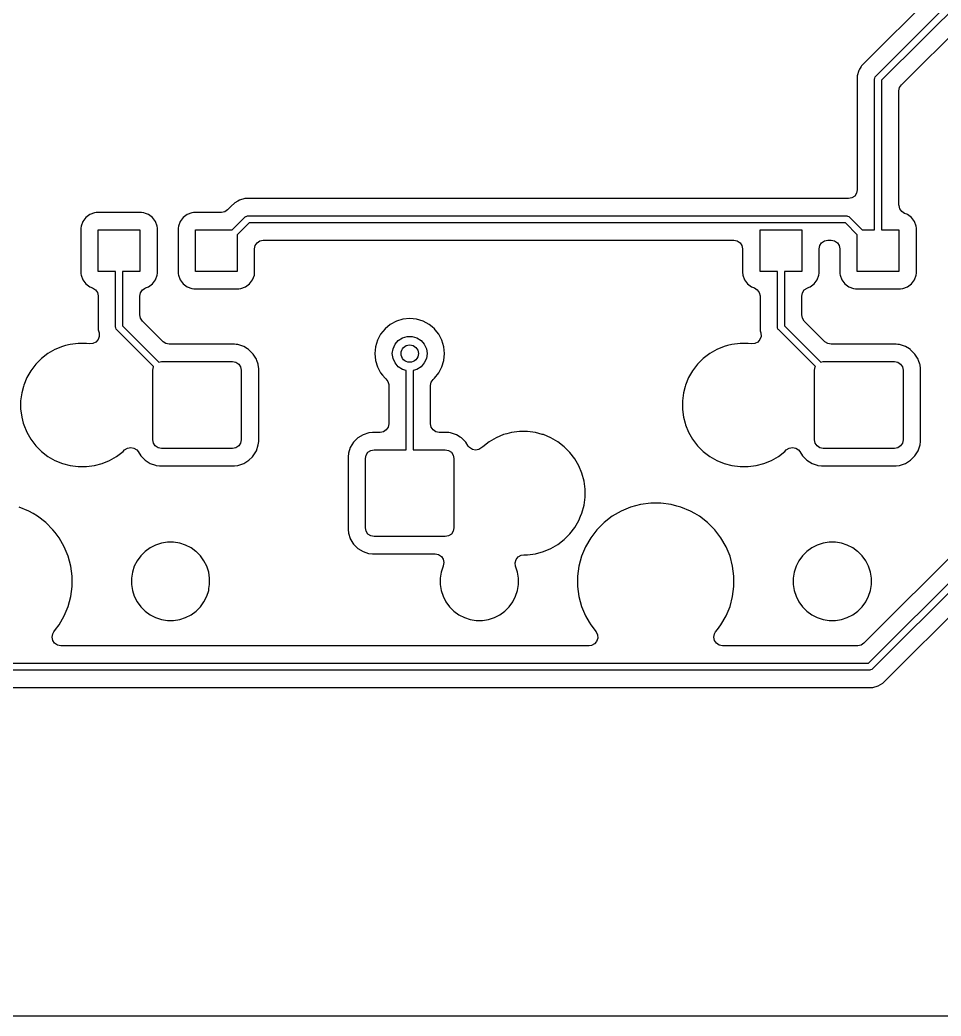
# Model space of a CAD drawing. Extents: x 17 to 170, y -181 to -32.
# Drawn here: x 30.97 to 57.49, y -134.43 to -105.73 of the extents above; entities that cross this region are included whole.
import ezdxf

# ---------------------------------------------------------------- set-up
doc = ezdxf.new("R2010")
doc.units = 0
doc.layers.add('BLACK', color=7, linetype='CONTINUOUS')

msp = doc.modelspace()

# ---------------------------------------------------------------- linework, layer by layer
at = {"layer": 'BLACK', "linetype": 'CONTINUOUS'}
for p, q in [((65.109478, -97.141286), (55.306286, -106.944478)), ((55.604289, -107.354289), (65.519289, -97.43929)), ((65.631421, -97.61), (55.775, -107.466421)), ((56.348428, -107.600806), (59.039433, -104.9098)), ((55.306283, -106.944479), (55.194481, -107.056282)), ((55.306284, -106.94448), (55.306283, -106.944479)), ((55.306286, -106.944478), (55.306284, -106.94448)), ((55.115423, -107.193214), (55.074499, -107.345943)), ((55.14151, -107.148032), (55.115423, -107.193214)), ((55.157061, -107.121097), (55.14151, -107.148032)), ((55.1828, -107.076514), (55.157061, -107.121097)), ((55.19448, -107.056283), (55.1828, -107.076514)), ((55.194481, -107.056282), (55.19448, -107.056283)), ((55.074499, -107.345943), (55.074499, -107.524122)), ((55.074499, -107.524122), (55.0745, -107.524135)), ((55.0745, -107.524135), (55.0745, -110.630499)), ((55.575, -107.425), (55.576921, -107.405491)), ((55.575, -111.78), (55.575, -107.425)), ((55.576921, -107.405491), (55.591853, -107.369443)), ((55.591853, -107.369443), (55.604289, -107.354289)), ((55.775, -107.466421), (55.775, -111.78)), ((56.294454, -107.681586), (56.348428, -107.600806)), ((56.2755, -107.776874), (56.294454, -107.681586)), ((56.2755, -111.073122), (56.2755, -107.776874)), ((55.055546, -110.725787), (55.00157, -110.806569)), ((55.0745, -110.630499), (55.055546, -110.725787)), ((37.15628, -110.999483), (37.044479, -111.111283)), ((37.156283, -110.999481), (37.15628, -110.999483)), ((37.156284, -110.99948), (37.156283, -110.999481)), ((37.243095, -110.94936), (37.156284, -110.99948)), ((37.243096, -110.949358), (37.243095, -110.94936)), ((37.293213, -110.920423), (37.243096, -110.949358)), ((37.445942, -110.8795), (37.293213, -110.920423)), ((54.680666, -110.8795), (37.445942, -110.8795)), ((54.680682, -110.879499), (54.680666, -110.8795)), ((54.8255, -110.879499), (54.680682, -110.879499)), ((54.920788, -110.860545), (54.8255, -110.879499)), ((55.00157, -110.806569), (54.920788, -110.860545)), ((32.98267, -111.336203), (32.867455, -111.422453)), ((33.117515, -111.285909), (32.98267, -111.336203)), ((33.117519, -111.285908), (33.117515, -111.285909)), ((33.164314, -111.280878), (33.117519, -111.285908)), ((33.177128, -111.279501), (33.164314, -111.280878)), ((33.17713, -111.2795), (33.177128, -111.279501)), ((33.177134, -111.2795), (33.17713, -111.2795)), ((34.472873, -111.2795), (33.177134, -111.2795)), ((34.532481, -111.285908), (34.472873, -111.2795)), ((34.587117, -111.306286), (34.532481, -111.285908)), ((34.667331, -111.336204), (34.587117, -111.306286)), ((34.782546, -111.422454), (34.667331, -111.336204)), ((35.78267, -111.336203), (35.667455, -111.422453)), ((35.917515, -111.285909), (35.78267, -111.336203)), ((35.917519, -111.285908), (35.917515, -111.285909)), ((35.964314, -111.280878), (35.917519, -111.285908)), ((35.977128, -111.279501), (35.964314, -111.280878)), ((35.97713, -111.2795), (35.977128, -111.279501)), ((35.977134, -111.2795), (35.97713, -111.2795)), ((36.773123, -111.2795), (35.977134, -111.2795)), ((36.86841, -111.260547), (36.773123, -111.2795)), ((36.949192, -111.206571), (36.86841, -111.260547)), ((37.044477, -111.111287), (36.949192, -111.206571)), ((37.04448, -111.111284), (37.044477, -111.111287)), ((37.044479, -111.111283), (37.04448, -111.111284)), ((56.275659, -111.082009), (56.2755, -111.073122)), ((56.298002, -111.17656), (56.275659, -111.082009)), ((56.354827, -111.255364), (56.298002, -111.17656)), ((56.437483, -111.306422), (56.354827, -111.255364)), ((56.505017, -111.331611), (56.437483, -111.306422)), ((56.517331, -111.336204), (56.505017, -111.331611)), ((56.632546, -111.422454), (56.517331, -111.336204)), ((32.781204, -111.537669), (32.730908, -111.672518)), ((32.867453, -111.422455), (32.781204, -111.537669)), ((32.867455, -111.422453), (32.867453, -111.422455)), ((34.868796, -111.537669), (34.782546, -111.422454)), ((34.919091, -111.672517), (34.868796, -111.537669)), ((35.581204, -111.537669), (35.530908, -111.672518)), ((35.667453, -111.422455), (35.581204, -111.537669)), ((35.667455, -111.422453), (35.667453, -111.422455)), ((37.083578, -111.78), (37.454289, -111.409289)), ((37.566422, -111.58), (37.225, -111.921422)), ((37.454289, -111.409289), (37.469442, -111.396853)), ((37.469442, -111.396853), (37.48, -111.392479)), ((37.48, -111.392479), (37.505491, -111.381921)), ((37.505491, -111.381921), (37.525, -111.38)), ((37.525, -111.38), (54.775, -111.38)), ((54.733578, -111.58), (37.566422, -111.58)), ((55.075, -111.921422), (54.733578, -111.58)), ((54.775, -111.38), (54.794509, -111.381921)), ((54.794509, -111.381921), (54.830557, -111.396853)), ((54.830557, -111.396853), (54.845711, -111.409289)), ((54.845711, -111.409289), (55.216422, -111.78)), ((56.718796, -111.537669), (56.632546, -111.422454)), ((56.769091, -111.672517), (56.718796, -111.537669)), ((32.730908, -111.672518), (32.7245, -111.732123)), ((32.7245, -111.732123), (32.7245, -113.027865)), ((33.225, -112.98), (33.225, -111.78)), ((33.225, -111.78), (34.425, -111.78)), ((34.425, -111.78), (34.425, -112.98)), ((34.925499, -111.732128), (34.919091, -111.672517)), ((34.9255, -113.027873), (34.925499, -111.732128)), ((35.530908, -111.672518), (35.5245, -111.732123)), ((35.5245, -111.732123), (35.5245, -113.027865)), ((36.025, -112.98), (36.025, -111.78)), ((36.025, -111.78), (37.083578, -111.78)), ((52.275, -112.98), (52.275, -111.78)), ((52.275, -111.78), (53.475, -111.78)), ((53.475, -111.78), (53.475, -112.98)), ((55.216422, -111.78), (55.575, -111.78)), ((55.775, -111.78), (56.275, -111.78)), ((56.275, -111.78), (56.275, -112.98)), ((56.775499, -111.732128), (56.769091, -111.672517)), ((56.7755, -113.027873), (56.775499, -111.732128)), ((37.225, -111.921422), (37.225, -112.98)), ((37.744453, -112.234212), (37.798429, -112.153431)), ((37.798429, -112.153431), (37.87921, -112.099454)), ((37.87921, -112.099454), (37.974499, -112.0805)), ((37.974499, -112.0805), (51.5255, -112.0805)), ((51.5255, -112.0805), (51.620788, -112.099454)), ((51.620788, -112.099454), (51.70157, -112.15343)), ((51.70157, -112.15343), (51.755546, -112.234212)), ((53.994453, -112.234212), (54.048429, -112.153431)), ((54.048429, -112.153431), (54.12921, -112.099454)), ((54.12921, -112.099454), (54.224499, -112.0805)), ((54.224499, -112.0805), (54.3255, -112.0805)), ((54.3255, -112.0805), (54.420788, -112.099454)), ((54.420788, -112.099454), (54.50157, -112.15343)), ((54.50157, -112.15343), (54.555546, -112.234212)), ((55.075, -112.98), (55.075, -111.921422)), ((37.725499, -112.329498), (37.744453, -112.234212)), ((37.7255, -113.027873), (37.725499, -112.329498)), ((51.755546, -112.234212), (51.7745, -112.3295)), ((51.7745, -112.3295), (51.7745, -113.027865)), ((53.975499, -112.329498), (53.994453, -112.234212)), ((53.9755, -113.027873), (53.975499, -112.329498)), ((54.555546, -112.234212), (54.5745, -112.3295)), ((54.5745, -112.3295), (54.5745, -113.027865)), ((32.7245, -113.027865), (32.7245, -113.027868)), ((32.7245, -113.027868), (32.724501, -113.027872)), ((32.724501, -113.027872), (32.726567, -113.047093)), ((32.726567, -113.047093), (32.730908, -113.08748)), ((33.725, -112.98), (33.225, -112.98)), ((33.725, -114.583), (33.725, -112.98)), ((34.425, -112.98), (33.925, -112.98)), ((33.925, -112.98), (33.925, -114.541578)), ((34.919091, -113.087483), (34.9255, -113.027873)), ((35.5245, -113.027865), (35.5245, -113.027868)), ((35.5245, -113.027868), (35.524501, -113.027872)), ((35.524501, -113.027872), (35.526567, -113.047093)), ((35.526567, -113.047093), (35.530908, -113.08748)), ((37.225, -112.98), (36.025, -112.98)), ((37.719091, -113.087483), (37.7255, -113.027873)), ((51.7745, -113.027865), (51.7745, -113.027868)), ((51.7745, -113.027868), (51.774501, -113.027872)), ((51.774501, -113.027872), (51.776567, -113.047093)), ((51.776567, -113.047093), (51.780908, -113.08748)), ((52.775, -112.98), (52.275, -112.98)), ((52.775, -114.583), (52.775, -112.98)), ((53.475, -112.98), (52.975, -112.98)), ((52.975, -112.98), (52.975, -114.541578)), ((53.969091, -113.087483), (53.9755, -113.027873)), ((54.5745, -113.027865), (54.5745, -113.027868)), ((54.5745, -113.027868), (54.574501, -113.027872)), ((54.574501, -113.027872), (54.576567, -113.047093)), ((54.576567, -113.047093), (54.580908, -113.08748)), ((56.275, -112.98), (55.075, -112.98)), ((56.769091, -113.087483), (56.7755, -113.027873)), ((32.730908, -113.08748), (32.730909, -113.087483)), ((32.730909, -113.087483), (32.781204, -113.222331)), ((32.781204, -113.222331), (32.867454, -113.337546)), ((32.867454, -113.337546), (32.982669, -113.423796)), ((34.667331, -113.423796), (34.782546, -113.337546)), ((34.782546, -113.337546), (34.868796, -113.222331)), ((34.868796, -113.222331), (34.919091, -113.087483)), ((35.530908, -113.08748), (35.530909, -113.087483)), ((35.530909, -113.087483), (35.581204, -113.222331)), ((35.581204, -113.222331), (35.667454, -113.337546)), ((35.667454, -113.337546), (35.782669, -113.423796)), ((37.467331, -113.423796), (37.582546, -113.337546)), ((37.582546, -113.337546), (37.668796, -113.222331)), ((37.668796, -113.222331), (37.719091, -113.087483)), ((51.780908, -113.08748), (51.780909, -113.087483)), ((51.780909, -113.087483), (51.831204, -113.222331)), ((51.831204, -113.222331), (51.917454, -113.337546)), ((51.917454, -113.337546), (52.032669, -113.423796)), ((53.717331, -113.423796), (53.832546, -113.337546)), ((53.832546, -113.337546), (53.918796, -113.222331)), ((53.918796, -113.222331), (53.969091, -113.087483)), ((54.580908, -113.08748), (54.580909, -113.087483)), ((54.580909, -113.087483), (54.631204, -113.222331)), ((54.631204, -113.222331), (54.717454, -113.337546)), ((54.717454, -113.337546), (54.832669, -113.423796)), ((56.517331, -113.423796), (56.632546, -113.337546)), ((56.632546, -113.337546), (56.718796, -113.222331)), ((56.718796, -113.222331), (56.769091, -113.087483)), ((32.982669, -113.423796), (33.062517, -113.453577)), ((33.062517, -113.453577), (33.145171, -113.504634)), ((33.145171, -113.504634), (33.201997, -113.583437)), ((33.201997, -113.583437), (33.224341, -113.677987)), ((34.4255, -113.686877), (34.444454, -113.591589)), ((34.444454, -113.591589), (34.49843, -113.510807)), ((34.49843, -113.510807), (34.579212, -113.456831)), ((34.579212, -113.456831), (34.587455, -113.453587)), ((34.587455, -113.453587), (34.667331, -113.423796)), ((35.782669, -113.423796), (35.917517, -113.474091)), ((35.917517, -113.474091), (35.977127, -113.4805)), ((35.977127, -113.4805), (37.272872, -113.480499)), ((37.272872, -113.480499), (37.332483, -113.474091)), ((37.332483, -113.474091), (37.467331, -113.423796)), ((52.032669, -113.423796), (52.112517, -113.453577)), ((52.112517, -113.453577), (52.195171, -113.504634)), ((52.195171, -113.504634), (52.251997, -113.583437)), ((52.251997, -113.583437), (52.274341, -113.677987)), ((53.4755, -113.686877), (53.494454, -113.591589)), ((53.494454, -113.591589), (53.54843, -113.510807)), ((53.54843, -113.510807), (53.629212, -113.456831)), ((53.629212, -113.456831), (53.637455, -113.453587)), ((53.637455, -113.453587), (53.717331, -113.423796)), ((54.832669, -113.423796), (54.967517, -113.474091)), ((54.967517, -113.474091), (55.027127, -113.4805)), ((55.027127, -113.4805), (56.322872, -113.480499)), ((56.322872, -113.480499), (56.382483, -113.474091)), ((56.382483, -113.474091), (56.517331, -113.423796)), ((33.224341, -113.677987), (33.2245, -113.686877)), ((33.2245, -113.686877), (33.2245, -114.488665)), ((34.4255, -114.231125), (34.4255, -113.686877)), ((52.274341, -113.677987), (52.2745, -113.686877)), ((52.2745, -113.686877), (52.2745, -114.488665)), ((53.4755, -114.231125), (53.4755, -113.686877)), ((33.2245, -114.488665), (33.224499, -114.488683)), ((33.224499, -114.488683), (33.224499, -114.503943)), ((34.444454, -114.326413), (34.4255, -114.231125)), ((34.49843, -114.407195), (34.444454, -114.326413)), ((35.092805, -115.00157), (34.49843, -114.407195)), ((41.805266, -114.414829), (41.631463, -114.507729)), ((41.805274, -114.414826), (41.805266, -114.414829)), ((41.993868, -114.357616), (41.805274, -114.414826)), ((42.19, -114.3383), (41.993868, -114.357616)), ((42.386131, -114.357616), (42.19, -114.3383)), ((42.574725, -114.414826), (42.386131, -114.357616)), ((42.574733, -114.414829), (42.574725, -114.414826)), ((42.748536, -114.507729), (42.574733, -114.414829)), ((52.2745, -114.488665), (52.274499, -114.488683)), ((52.274499, -114.488683), (52.274499, -114.503943)), ((53.494454, -114.326413), (53.4755, -114.231125)), ((53.54843, -114.407195), (53.494454, -114.326413)), ((54.142805, -115.00157), (53.54843, -114.407195)), ((33.224499, -114.503943), (33.224499, -114.662057)), ((33.224499, -114.662057), (33.230672, -114.685094)), ((33.230672, -114.685094), (33.248207, -114.750536)), ((33.248207, -114.750536), (33.254561, -114.847483)), ((33.726921, -114.602509), (33.725, -114.583)), ((33.741853, -114.638557), (33.726921, -114.602509)), ((33.754289, -114.653711), (33.741853, -114.638557)), ((34.818591, -115.718013), (33.754289, -114.653711)), ((33.925, -114.541578), (34.972288, -115.588866)), ((41.354088, -114.785104), (41.261188, -114.958907)), ((41.479114, -114.632761), (41.354088, -114.785104)), ((41.47912, -114.632755), (41.479114, -114.632761)), ((41.631463, -114.507729), (41.47912, -114.632755)), ((42.833721, -114.577639), (42.748536, -114.507729)), ((42.900883, -114.632758), (42.833721, -114.577639)), ((42.924928, -114.662057), (42.900883, -114.632758)), ((43.025911, -114.785104), (42.924928, -114.662057)), ((43.118811, -114.958907), (43.025911, -114.785104)), ((52.274499, -114.503943), (52.274499, -114.662057)), ((52.274499, -114.662057), (52.280672, -114.685094)), ((52.280672, -114.685094), (52.298207, -114.750536)), ((52.298207, -114.750536), (52.304561, -114.847483)), ((52.776921, -114.602509), (52.775, -114.583)), ((52.791853, -114.638557), (52.776921, -114.602509)), ((52.804289, -114.653711), (52.791853, -114.638557)), ((53.868591, -115.718013), (52.804289, -114.653711)), ((52.975, -114.541578), (54.022288, -115.588866)), ((32.648628, -115.0495), (32.41788, -115.079878)), ((32.881372, -115.0495), (32.648628, -115.0495)), ((32.881373, -115.0495), (32.881372, -115.0495)), ((32.975191, -115.061851), (32.881373, -115.0495)), ((33.072136, -115.055497), (32.975191, -115.061851)), ((33.159272, -115.012527), (33.072136, -115.055497)), ((33.223331, -114.939482), (33.159272, -115.012527)), ((33.254561, -114.847483), (33.223331, -114.939482)), ((35.173587, -115.055546), (35.092805, -115.00157)), ((35.268875, -115.0745), (35.173587, -115.055546)), ((37.142009, -115.0745), (35.268875, -115.0745)), ((37.142011, -115.0745), (37.142009, -115.0745)), ((37.193403, -115.07975), (37.142011, -115.0745)), ((41.261185, -114.958915), (41.203975, -115.147509)), ((41.261188, -114.958907), (41.261185, -114.958915)), ((41.710254, -115.202775), (41.769373, -115.073321)), ((41.769373, -115.073321), (41.86257, -114.965766)), ((41.86257, -114.965766), (41.982292, -114.888825)), ((41.982292, -114.888825), (42.118843, -114.84873)), ((42.118843, -114.84873), (42.261157, -114.84873)), ((42.261157, -114.84873), (42.397708, -114.888825)), ((42.397708, -114.888825), (42.51743, -114.965766)), ((42.51743, -114.965766), (42.610627, -115.073321)), ((42.610627, -115.073321), (42.669746, -115.202775)), ((43.118812, -114.958911), (43.118811, -114.958907)), ((43.118814, -114.958914), (43.118812, -114.958911)), ((43.176024, -115.147509), (43.118814, -114.958914)), ((51.698628, -115.0495), (51.46788, -115.079878)), ((51.931372, -115.0495), (51.698628, -115.0495)), ((51.931373, -115.0495), (51.931372, -115.0495)), ((52.025191, -115.061851), (51.931373, -115.0495)), ((52.122136, -115.055497), (52.025191, -115.061851)), ((52.209272, -115.012527), (52.122136, -115.055497)), ((52.273331, -114.939482), (52.209272, -115.012527)), ((52.304561, -114.847483), (52.273331, -114.939482)), ((54.223587, -115.055546), (54.142805, -115.00157)), ((54.318875, -115.0745), (54.223587, -115.055546)), ((56.192009, -115.0745), (54.318875, -115.0745)), ((55.398863, -124.259715), (64.776162, -114.882417)), ((64.888294, -115.053127), (55.510996, -124.430426)), ((56.192011, -115.0745), (56.192009, -115.0745)), ((56.243403, -115.07975), (56.192011, -115.0745)), ((31.776467, -115.345558), (31.591819, -115.487244)), ((31.978032, -115.229184), (31.776467, -115.345558)), ((31.978041, -115.229179), (31.978032, -115.229184)), ((32.193051, -115.14012), (31.978041, -115.229179)), ((32.284073, -115.115731), (32.193051, -115.14012)), ((32.417874, -115.079879), (32.284073, -115.115731)), ((32.417878, -115.079878), (32.417874, -115.079879)), ((32.41788, -115.079878), (32.417878, -115.079878)), ((37.244797, -115.085001), (37.193403, -115.07975)), ((37.244798, -115.085001), (37.244797, -115.085001)), ((37.244802, -115.085002), (37.244798, -115.085001)), ((37.411332, -115.140184), (37.244802, -115.085002)), ((37.411332, -115.140185), (37.41133, -115.140184)), ((37.41133, -115.140184), (37.411332, -115.140184)), ((37.411334, -115.140186), (37.411332, -115.140185)), ((37.524436, -115.209948), (37.411334, -115.140186)), ((37.555615, -115.229179), (37.524436, -115.209948)), ((37.560656, -115.232288), (37.555615, -115.229179)), ((37.684712, -115.356344), (37.560656, -115.232288)), ((37.776814, -115.505666), (37.684712, -115.356344)), ((41.203975, -115.147509), (41.184659, -115.343641)), ((41.184659, -115.343641), (41.203975, -115.539772)), ((41.69, -115.343641), (41.710254, -115.202775)), ((41.710254, -115.484507), (41.69, -115.343641)), ((42.669746, -115.202775), (42.69, -115.343641)), ((42.69, -115.343641), (42.669746, -115.484507)), ((43.195341, -115.343641), (43.176024, -115.147509)), ((43.176024, -115.539773), (43.195341, -115.343641)), ((50.826467, -115.345558), (50.641819, -115.487244)), ((51.028032, -115.229184), (50.826467, -115.345558)), ((51.028041, -115.229179), (51.028032, -115.229184)), ((51.243051, -115.14012), (51.028041, -115.229179)), ((51.334073, -115.115731), (51.243051, -115.14012)), ((51.467874, -115.079879), (51.334073, -115.115731)), ((51.467878, -115.079878), (51.467874, -115.079879)), ((51.46788, -115.079878), (51.467878, -115.079878)), ((56.294797, -115.085001), (56.243403, -115.07975)), ((56.294798, -115.085001), (56.294797, -115.085001)), ((56.294802, -115.085002), (56.294798, -115.085001)), ((56.461332, -115.140184), (56.294802, -115.085002)), ((56.461332, -115.140185), (56.46133, -115.140184)), ((56.46133, -115.140184), (56.461332, -115.140184)), ((56.461334, -115.140186), (56.461332, -115.140185)), ((56.574436, -115.209948), (56.461334, -115.140186)), ((56.605615, -115.229179), (56.574436, -115.209948)), ((56.610656, -115.232288), (56.605615, -115.229179)), ((56.734712, -115.356344), (56.610656, -115.232288)), ((56.826814, -115.505666), (56.734712, -115.356344)), ((31.591815, -115.487247), (31.427247, -115.651815)), ((31.591819, -115.487244), (31.591815, -115.487247)), ((34.972288, -115.588866), (35.042, -115.575)), ((35.042, -115.575), (37.092, -115.575)), ((37.092, -115.575), (37.187671, -115.59403)), ((37.187671, -115.59403), (37.268777, -115.648223)), ((37.268777, -115.648223), (37.32297, -115.729329)), ((37.788116, -115.539773), (37.776814, -115.505666)), ((37.825244, -115.651819), (37.788116, -115.539773)), ((41.203975, -115.539772), (41.261185, -115.728366)), ((41.769373, -115.613961), (41.710254, -115.484507)), ((41.86257, -115.721516), (41.769373, -115.613961)), ((42.610627, -115.613961), (42.51743, -115.721516)), ((42.669746, -115.484507), (42.610627, -115.613961)), ((43.118814, -115.728368), (43.176024, -115.539773)), ((50.641815, -115.487247), (50.477247, -115.651815)), ((50.641819, -115.487244), (50.641815, -115.487247)), ((54.022288, -115.588866), (54.092, -115.575)), ((54.092, -115.575), (56.142, -115.575)), ((55.920806, -124.728428), (65.022678, -115.626557)), ((56.142, -115.575), (56.237671, -115.59403)), ((56.237671, -115.59403), (56.318777, -115.648223)), ((56.318777, -115.648223), (56.37297, -115.729329)), ((56.838116, -115.539773), (56.826814, -115.505666)), ((56.875244, -115.651819), (56.838116, -115.539773)), ((31.285558, -115.836467), (31.169184, -116.038032)), ((31.427244, -115.651819), (31.285558, -115.836467)), ((31.427247, -115.651815), (31.427244, -115.651819)), ((34.792, -115.825), (34.81103, -115.729329)), ((34.792, -117.825), (34.792, -115.825)), ((34.81103, -115.729329), (34.818591, -115.718013)), ((37.32297, -115.729329), (37.342, -115.825)), ((37.342, -115.825), (37.342, -117.825)), ((37.831999, -115.672203), (37.825244, -115.651819)), ((37.842499, -115.774992), (37.831999, -115.672203)), ((37.8425, -117.875009), (37.842499, -115.774992)), ((41.261185, -115.728366), (41.261188, -115.728374)), ((41.261188, -115.728374), (41.354088, -115.902177)), ((41.354088, -115.902177), (41.407899, -115.967745)), ((41.982292, -115.798457), (41.86257, -115.721516)), ((42.09, -115.830082), (41.982292, -115.798457)), ((42.09, -118.115), (42.09, -115.830082)), ((42.397708, -115.798457), (42.29, -115.830082)), ((42.29, -115.830082), (42.29, -118.115)), ((42.51743, -115.721516), (42.397708, -115.798457)), ((42.900883, -116.054524), (43.02591, -115.902179)), ((43.02591, -115.902179), (43.087158, -115.787593)), ((43.087158, -115.787593), (43.118811, -115.728374)), ((43.118811, -115.728372), (43.118814, -115.728368)), ((43.118811, -115.728374), (43.118811, -115.728372)), ((50.335558, -115.836467), (50.219184, -116.038032)), ((50.477244, -115.651819), (50.335558, -115.836467)), ((50.477247, -115.651815), (50.477244, -115.651819)), ((53.842, -115.825), (53.86103, -115.729329)), ((53.842, -117.825), (53.842, -115.825)), ((53.86103, -115.729329), (53.868591, -115.718013)), ((56.37297, -115.729329), (56.392, -115.825)), ((56.392, -115.825), (56.392, -117.825)), ((56.881999, -115.672203), (56.875244, -115.651819)), ((56.892499, -115.774992), (56.881999, -115.672203)), ((56.8925, -117.875009), (56.892499, -115.774992)), ((31.169179, -116.038041), (31.08012, -116.253051)), ((31.169184, -116.038032), (31.169179, -116.038041)), ((41.407899, -115.967745), (41.479117, -116.054524)), ((41.479117, -116.054524), (41.498465, -116.070403)), ((41.498465, -116.070403), (41.560098, -116.145503)), ((41.560098, -116.145503), (41.588301, -116.238475)), ((42.7905, -116.262881), (42.809454, -116.167593)), ((42.809454, -116.167593), (42.86343, -116.086811)), ((42.86343, -116.086811), (42.881528, -116.070408)), ((42.881528, -116.070408), (42.900883, -116.054524)), ((50.219179, -116.038041), (50.13012, -116.253051)), ((50.219184, -116.038032), (50.219179, -116.038041)), ((31.019878, -116.47788), (30.9895, -116.708628)), ((31.019879, -116.477874), (31.019878, -116.477878)), ((31.019878, -116.477878), (31.019878, -116.47788)), ((31.069421, -116.29298), (31.019879, -116.477874)), ((31.08012, -116.253051), (31.069421, -116.29298)), ((41.588301, -116.238475), (41.5895, -116.262881)), ((41.5895, -116.262881), (41.5895, -117.3655)), ((42.7905, -117.3655), (42.7905, -116.262881)), ((50.069878, -116.47788), (50.0395, -116.708628)), ((50.069879, -116.477874), (50.069878, -116.477878)), ((50.069878, -116.477878), (50.069878, -116.47788)), ((50.119421, -116.29298), (50.069879, -116.477874)), ((50.13012, -116.253051), (50.119421, -116.29298)), ((30.9895, -116.708628), (30.9895, -116.941371)), ((50.0395, -116.708628), (50.0395, -116.941371)), ((30.9895, -116.941371), (31.011825, -117.110953)), ((50.0395, -116.941371), (50.061825, -117.110953)), ((31.011825, -117.110953), (31.019879, -117.172126)), ((31.019879, -117.172126), (31.067299, -117.349099)), ((31.067299, -117.349099), (31.08012, -117.396948)), ((41.5895, -117.3655), (41.570546, -117.460788)), ((42.809454, -117.460788), (42.7905, -117.3655)), ((50.061825, -117.110953), (50.069879, -117.172126)), ((50.069879, -117.172126), (50.117299, -117.349099)), ((50.117299, -117.349099), (50.13012, -117.396948)), ((31.08012, -117.396948), (31.169179, -117.611958)), ((31.169179, -117.611958), (31.169184, -117.611967)), ((31.169184, -117.611967), (31.169185, -117.611969)), ((31.169185, -117.611969), (31.285558, -117.813532)), ((41.012199, -117.625001), (40.845667, -117.680185)), ((41.114994, -117.6145), (41.012199, -117.625001)), ((41.340501, -117.6145), (41.114994, -117.6145)), ((41.435788, -117.595546), (41.340501, -117.6145)), ((41.51657, -117.54157), (41.435788, -117.595546)), ((41.570546, -117.460788), (41.51657, -117.54157)), ((42.86343, -117.54157), (42.809454, -117.460788)), ((42.944212, -117.595546), (42.86343, -117.54157)), ((43.0395, -117.6145), (42.944212, -117.595546)), ((43.265009, -117.6145), (43.0395, -117.6145)), ((43.265011, -117.6145), (43.265009, -117.6145)), ((43.316403, -117.61975), (43.265011, -117.6145)), ((43.367797, -117.625001), (43.316403, -117.61975)), ((43.367798, -117.625001), (43.367797, -117.625001)), ((43.367802, -117.625002), (43.367798, -117.625001)), ((43.534332, -117.680184), (43.367802, -117.625002)), ((44.983832, -117.655795), (44.893051, -117.68012)), ((45.117874, -117.619879), (44.983832, -117.655795)), ((45.117878, -117.619878), (45.117874, -117.619879)), ((45.11788, -117.619878), (45.117878, -117.619878)), ((45.348628, -117.5895), (45.11788, -117.619878)), ((45.581372, -117.5895), (45.348628, -117.5895)), ((45.812119, -117.619878), (45.581372, -117.5895)), ((45.812126, -117.619879), (45.812119, -117.619878)), ((46.005271, -117.671632), (45.812126, -117.619879)), ((50.13012, -117.396948), (50.219179, -117.611958)), ((50.219179, -117.611958), (50.219184, -117.611967)), ((50.219184, -117.611967), (50.219185, -117.611969)), ((50.219185, -117.611969), (50.335558, -117.813532)), ((31.285558, -117.813532), (31.427244, -117.998181)), ((34.81103, -117.920671), (34.792, -117.825)), ((34.865223, -118.001777), (34.81103, -117.920671)), ((37.32297, -117.920671), (37.268777, -118.001777)), ((37.342, -117.825), (37.32297, -117.920671)), ((37.831999, -117.977797), (37.8425, -117.875009)), ((40.572286, -117.896346), (40.480184, -118.045668)), ((40.696346, -117.772286), (40.572286, -117.896346)), ((40.845667, -117.680185), (40.696346, -117.772286)), ((43.534332, -117.680185), (43.53433, -117.680184)), ((43.53433, -117.680184), (43.534332, -117.680184)), ((43.534334, -117.680186), (43.534332, -117.680185)), ((43.647436, -117.749948), (43.534334, -117.680186)), ((43.678615, -117.769179), (43.647436, -117.749948)), ((43.683656, -117.772288), (43.678615, -117.769179)), ((43.807712, -117.896344), (43.683656, -117.772288)), ((43.807713, -117.896346), (43.807712, -117.896344)), ((43.807714, -117.896347), (43.807713, -117.896346)), ((43.877012, -118.008698), (43.807714, -117.896347)), ((44.476467, -117.885558), (44.291819, -118.027244)), ((44.678032, -117.769184), (44.476467, -117.885558)), ((44.678041, -117.769179), (44.678032, -117.769184)), ((44.893051, -117.68012), (44.678041, -117.769179)), ((46.036948, -117.68012), (46.005271, -117.671632)), ((46.251958, -117.769179), (46.036948, -117.68012)), ((46.251967, -117.769184), (46.251958, -117.769179)), ((46.251969, -117.769185), (46.251967, -117.769184)), ((46.453532, -117.885558), (46.251969, -117.769185)), ((46.638181, -118.027244), (46.453532, -117.885558)), ((50.335558, -117.813532), (50.477244, -117.998181)), ((53.86103, -117.920671), (53.842, -117.825)), ((53.915223, -118.001777), (53.86103, -117.920671)), ((56.37297, -117.920671), (56.318777, -118.001777)), ((56.392, -117.825), (56.37297, -117.920671)), ((56.881999, -117.977797), (56.8925, -117.875009)), ((31.427244, -117.998181), (31.591819, -118.162756)), ((31.591819, -118.162756), (31.776468, -118.304442)), ((33.753532, -118.304442), (33.938181, -118.162756)), ((33.938181, -118.162756), (33.981686, -118.119251)), ((33.981686, -118.119251), (34.062466, -118.065274)), ((34.062466, -118.065274), (34.157754, -118.046319)), ((34.157754, -118.046319), (34.253043, -118.065272)), ((34.253043, -118.065272), (34.333825, -118.119248)), ((34.333825, -118.119248), (34.369685, -118.1646)), ((34.369685, -118.1646), (34.449285, -118.293652)), ((34.946329, -118.05597), (34.865223, -118.001777)), ((35.042, -118.075), (34.946329, -118.05597)), ((37.092, -118.075), (35.042, -118.075)), ((37.187671, -118.05597), (37.092, -118.075)), ((37.268777, -118.001777), (37.187671, -118.05597)), ((37.684712, -118.293656), (37.776814, -118.144334)), ((37.776814, -118.144334), (37.831999, -117.977797)), ((40.425001, -118.212204), (40.4145, -118.314988)), ((40.425002, -118.212197), (40.425001, -118.212204)), ((40.480184, -118.045668), (40.425002, -118.212197)), ((40.93403, -118.269329), (40.988223, -118.188223)), ((40.988223, -118.188223), (41.069329, -118.13403)), ((41.069329, -118.13403), (41.165, -118.115)), ((41.165, -118.115), (42.09, -118.115)), ((42.29, -118.115), (43.215, -118.115)), ((43.215, -118.115), (43.310671, -118.13403)), ((43.310671, -118.13403), (43.391777, -118.188223)), ((43.391777, -118.188223), (43.44597, -118.269329)), ((43.912869, -118.054048), (43.877012, -118.008698)), ((43.993649, -118.108026), (43.912869, -118.054048)), ((44.088937, -118.126981), (43.993649, -118.108026)), ((44.184226, -118.108028), (44.088937, -118.126981)), ((44.265008, -118.054053), (44.184226, -118.108028)), ((44.291805, -118.027256), (44.265008, -118.054053)), ((44.291819, -118.027244), (44.291805, -118.027256)), ((46.802756, -118.191819), (46.638181, -118.027244)), ((46.944442, -118.376468), (46.802756, -118.191819)), ((50.477244, -117.998181), (50.641819, -118.162756)), ((50.641819, -118.162756), (50.826468, -118.304442)), ((52.803532, -118.304442), (52.988181, -118.162756)), ((52.988181, -118.162756), (53.031686, -118.119251)), ((53.031686, -118.119251), (53.112466, -118.065274)), ((53.112466, -118.065274), (53.207754, -118.046319)), ((53.207754, -118.046319), (53.303043, -118.065272)), ((53.303043, -118.065272), (53.383825, -118.119248)), ((53.383825, -118.119248), (53.419685, -118.1646)), ((53.419685, -118.1646), (53.499285, -118.293652)), ((53.996329, -118.05597), (53.915223, -118.001777)), ((54.092, -118.075), (53.996329, -118.05597)), ((56.142, -118.075), (54.092, -118.075)), ((56.237671, -118.05597), (56.142, -118.075)), ((56.318777, -118.001777), (56.237671, -118.05597)), ((56.734712, -118.293656), (56.826814, -118.144334)), ((56.826814, -118.144334), (56.881999, -117.977797)), ((31.776468, -118.304442), (31.978031, -118.420815)), ((31.978031, -118.420815), (31.978034, -118.420816)), ((31.978034, -118.420816), (31.978041, -118.42082)), ((31.978041, -118.42082), (32.193051, -118.509879)), ((32.193051, -118.509879), (32.193055, -118.50988)), ((32.193055, -118.50988), (32.19306, -118.509882)), ((32.19306, -118.509882), (32.417874, -118.570121)), ((33.112126, -118.570121), (33.33694, -118.509882)), ((33.33694, -118.509882), (33.336945, -118.509879)), ((33.336945, -118.509879), (33.336948, -118.509879)), ((33.336948, -118.509879), (33.551958, -118.42082)), ((33.551958, -118.42082), (33.551961, -118.420818)), ((33.551961, -118.420818), (33.551969, -118.420815)), ((33.551969, -118.420815), (33.753532, -118.304442)), ((34.449285, -118.293652), (34.449286, -118.293653)), ((34.449286, -118.293653), (34.449288, -118.293656)), ((34.449288, -118.293656), (34.573344, -118.417712)), ((34.573344, -118.417712), (34.722666, -118.509814)), ((34.722666, -118.509814), (34.722669, -118.509815)), ((34.722669, -118.509815), (34.722667, -118.509815)), ((34.722667, -118.509815), (34.872602, -118.559498)), ((37.244797, -118.564999), (37.411334, -118.509814)), ((37.411334, -118.509814), (37.560656, -118.417712)), ((37.560656, -118.417712), (37.66338, -118.314988)), ((37.66338, -118.314988), (37.684712, -118.293656)), ((40.4145, -118.314988), (40.4145, -120.415006)), ((40.915, -118.365), (40.93403, -118.269329)), ((40.915, -120.365), (40.915, -118.365)), ((43.44597, -118.269329), (43.465, -118.365)), ((43.465, -118.365), (43.465, -120.365)), ((47.060815, -118.578031), (46.944442, -118.376468)), ((50.826468, -118.304442), (51.028031, -118.420815)), ((51.028031, -118.420815), (51.028034, -118.420816)), ((51.028034, -118.420816), (51.028041, -118.42082)), ((51.028041, -118.42082), (51.243051, -118.509879)), ((51.243051, -118.509879), (51.243055, -118.50988)), ((51.243055, -118.50988), (51.24306, -118.509882)), ((51.24306, -118.509882), (51.467874, -118.570121)), ((52.162126, -118.570121), (52.38694, -118.509882)), ((52.38694, -118.509882), (52.386945, -118.509879)), ((52.386945, -118.509879), (52.386948, -118.509879)), ((52.386948, -118.509879), (52.601958, -118.42082)), ((52.601958, -118.42082), (52.601961, -118.420818)), ((52.601961, -118.420818), (52.601969, -118.420815)), ((52.601969, -118.420815), (52.803532, -118.304442)), ((53.499285, -118.293652), (53.499286, -118.293653)), ((53.499286, -118.293653), (53.499288, -118.293656)), ((53.499288, -118.293656), (53.623344, -118.417712)), ((53.623344, -118.417712), (53.772666, -118.509814)), ((53.772666, -118.509814), (53.772669, -118.509815)), ((53.772669, -118.509815), (53.772667, -118.509815)), ((53.772667, -118.509815), (53.922602, -118.559498)), ((56.294797, -118.564999), (56.461334, -118.509814)), ((56.461334, -118.509814), (56.610656, -118.417712)), ((56.610656, -118.417712), (56.734712, -118.293656)), ((32.417874, -118.570121), (32.648628, -118.6005)), ((32.648628, -118.6005), (32.881372, -118.6005)), ((32.881372, -118.6005), (33.112126, -118.570121)), ((34.872602, -118.559498), (34.889203, -118.564999)), ((34.889203, -118.564999), (34.991991, -118.5755)), ((34.991991, -118.5755), (37.142008, -118.575499)), ((37.142008, -118.575499), (37.244797, -118.564999)), ((47.060815, -118.578032), (47.060815, -118.578031)), ((47.06082, -118.578041), (47.060815, -118.578032)), ((47.149879, -118.793051), (47.06082, -118.578041)), ((47.14988, -118.793055), (47.149879, -118.793051)), ((47.149882, -118.79306), (47.14988, -118.793055)), ((47.210121, -119.017874), (47.149882, -118.79306)), ((51.467874, -118.570121), (51.698628, -118.6005)), ((51.698628, -118.6005), (51.931372, -118.6005)), ((51.931372, -118.6005), (52.162126, -118.570121)), ((53.922602, -118.559498), (53.939203, -118.564999)), ((53.939203, -118.564999), (54.041991, -118.5755)), ((54.041991, -118.5755), (56.192008, -118.575499)), ((56.192008, -118.575499), (56.294797, -118.564999)), ((47.2405, -119.248628), (47.210121, -119.017874)), ((47.2405, -119.481372), (47.2405, -119.248628)), ((59.793095, -119.15767), (55.26448, -123.686285)), ((47.210121, -119.712126), (47.2405, -119.481372)), ((49.127493, -119.6545), (48.835011, -119.693006)), ((49.127494, -119.6545), (49.127493, -119.6545)), ((49.422506, -119.6545), (49.127494, -119.6545)), ((49.422507, -119.6545), (49.422506, -119.6545)), ((49.714989, -119.693006), (49.422507, -119.6545)), ((31.222499, -119.882253), (30.94995, -119.76936)), ((31.222503, -119.882255), (31.222499, -119.882253)), ((31.222505, -119.882256), (31.222503, -119.882255)), ((31.222507, -119.882257), (31.222505, -119.882256)), ((31.347728, -119.954553), (31.222507, -119.882257)), ((31.477989, -120.029759), (31.347728, -119.954553)), ((47.111435, -120.029762), (47.149879, -119.936948)), ((47.149879, -119.936945), (47.149882, -119.93694)), ((47.149879, -119.936948), (47.149879, -119.936945)), ((47.149882, -119.93694), (47.210121, -119.712126)), ((48.277496, -119.882255), (48.02201, -120.029759)), ((48.2775, -119.882253), (48.277496, -119.882255)), ((48.550049, -119.76936), (48.2775, -119.882253)), ((48.835011, -119.693006), (48.550049, -119.76936)), ((49.714993, -119.693007), (49.714988, -119.693006)), ((49.714988, -119.693006), (49.714989, -119.693006)), ((49.876555, -119.736297), (49.714993, -119.693007)), ((49.99995, -119.76936), (49.876555, -119.736297)), ((50.272499, -119.882253), (49.99995, -119.76936)), ((50.272503, -119.882255), (50.272499, -119.882253)), ((50.272505, -119.882256), (50.272503, -119.882255)), ((50.272507, -119.882257), (50.272505, -119.882256)), ((50.397728, -119.954553), (50.272507, -119.882257)), ((50.527989, -120.029759), (50.397728, -119.954553)), ((31.477994, -120.029762), (31.477989, -120.029759)), ((31.712036, -120.209349), (31.477994, -120.029762)), ((31.712037, -120.20935), (31.712036, -120.209349)), ((31.712042, -120.209354), (31.712037, -120.20935)), ((31.920646, -120.417958), (31.712042, -120.209354)), ((46.944442, -120.353532), (47.060815, -120.151969)), ((47.060815, -120.151969), (47.111435, -120.029762)), ((47.787963, -120.209349), (47.579349, -120.417963)), ((48.022005, -120.029762), (47.787963, -120.209349)), ((48.02201, -120.029759), (48.022005, -120.029762)), ((50.527994, -120.029762), (50.527989, -120.029759)), ((50.762036, -120.209349), (50.527994, -120.029762)), ((50.762037, -120.20935), (50.762036, -120.209349)), ((50.762042, -120.209354), (50.762037, -120.20935)), ((50.970646, -120.417958), (50.762042, -120.209354)), ((31.920649, -120.417962), (31.920646, -120.417958)), ((31.92065, -120.417963), (31.920649, -120.417962)), ((31.980501, -120.495962), (31.92065, -120.417963)), ((32.100238, -120.652006), (31.980501, -120.495962)), ((40.4145, -120.415006), (40.425001, -120.5178)), ((40.425001, -120.5178), (40.477302, -120.675632)), ((40.93403, -120.460671), (40.915, -120.365)), ((40.988223, -120.541777), (40.93403, -120.460671)), ((43.44597, -120.460671), (43.391777, -120.541777)), ((43.465, -120.365), (43.44597, -120.460671)), ((46.802756, -120.538181), (46.944442, -120.353532)), ((47.579349, -120.417963), (47.399762, -120.652005)), ((50.970649, -120.417962), (50.970646, -120.417958)), ((50.97065, -120.417963), (50.970649, -120.417962)), ((51.030501, -120.495962), (50.97065, -120.417963)), ((51.150238, -120.652006), (51.030501, -120.495962)), ((32.247743, -120.907493), (32.100238, -120.652006)), ((35.041445, -120.807214), (34.872958, -120.861958)), ((35.041448, -120.807213), (35.041445, -120.807214)), ((35.04145, -120.807213), (35.041448, -120.807213)), ((35.041456, -120.807211), (35.04145, -120.807213)), ((35.216411, -120.7795), (35.041456, -120.807211)), ((35.216421, -120.7795), (35.216411, -120.7795)), ((35.393579, -120.7795), (35.216421, -120.7795)), ((35.393588, -120.7795), (35.393579, -120.7795)), ((35.568543, -120.807211), (35.393588, -120.7795)), ((35.568549, -120.807213), (35.568543, -120.807211)), ((35.568555, -120.807214), (35.568549, -120.807213)), ((35.737042, -120.861958), (35.568555, -120.807214)), ((40.477302, -120.675632), (40.480186, -120.684334)), ((40.480186, -120.684334), (40.494465, -120.707484)), ((40.494465, -120.707484), (40.555978, -120.807214)), ((40.555978, -120.807214), (40.572288, -120.833656)), ((41.069329, -120.59597), (40.988223, -120.541777)), ((41.165, -120.615), (41.069329, -120.59597)), ((43.215, -120.615), (41.165, -120.615)), ((43.310671, -120.59597), (43.215, -120.615)), ((43.391777, -120.541777), (43.310671, -120.59597)), ((46.453532, -120.844442), (46.638181, -120.702756)), ((46.638181, -120.702756), (46.802756, -120.538181)), ((47.399759, -120.65201), (47.252255, -120.907496)), ((47.399762, -120.652005), (47.399759, -120.65201)), ((51.297743, -120.907493), (51.150238, -120.652006)), ((54.091445, -120.807214), (53.922958, -120.861958)), ((54.091448, -120.807213), (54.091445, -120.807214)), ((54.09145, -120.807213), (54.091448, -120.807213)), ((54.091456, -120.807211), (54.09145, -120.807213)), ((54.266411, -120.7795), (54.091456, -120.807211)), ((54.266421, -120.7795), (54.266411, -120.7795)), ((54.443579, -120.7795), (54.266421, -120.7795)), ((54.443588, -120.7795), (54.443579, -120.7795)), ((54.618543, -120.807211), (54.443588, -120.7795)), ((54.618549, -120.807213), (54.618543, -120.807211)), ((54.618555, -120.807214), (54.618549, -120.807213)), ((54.787042, -120.861958), (54.618555, -120.807214)), ((32.360639, -121.180048), (32.247743, -120.907493)), ((34.571789, -121.046514), (34.446514, -121.171789)), ((34.71511, -120.942385), (34.571789, -121.046514)), ((34.872947, -120.861963), (34.71511, -120.942385)), ((34.872956, -120.861959), (34.872947, -120.861963)), ((34.872958, -120.861958), (34.872956, -120.861958)), ((34.872956, -120.861958), (34.872956, -120.861959)), ((35.73705, -120.861962), (35.737042, -120.861958)), ((35.737052, -120.861963), (35.73705, -120.861962)), ((35.894889, -120.942385), (35.737052, -120.861963)), ((36.034469, -121.043796), (35.894889, -120.942385)), ((36.038214, -121.046517), (36.034469, -121.043796)), ((36.163483, -121.171786), (36.038214, -121.046517)), ((40.572288, -120.833656), (40.696344, -120.957712)), ((40.696344, -120.957712), (40.845666, -121.049814)), ((40.845666, -121.049814), (40.845669, -121.049815)), ((40.845669, -121.049815), (40.845667, -121.049815)), ((40.845667, -121.049815), (41.008561, -121.103792)), ((45.812126, -121.110121), (46.03694, -121.049882)), ((46.03694, -121.049882), (46.036945, -121.049879)), ((46.036945, -121.049879), (46.036948, -121.049879)), ((46.036948, -121.049879), (46.251958, -120.96082)), ((46.251958, -120.96082), (46.251961, -120.960818)), ((46.251961, -120.960818), (46.251969, -120.960815)), ((46.251969, -120.960815), (46.453532, -120.844442)), ((47.252253, -120.9075), (47.13936, -121.180049)), ((47.252255, -120.907496), (47.252253, -120.9075)), ((51.410639, -121.180048), (51.297743, -120.907493)), ((53.621789, -121.046514), (53.496514, -121.171789)), ((53.76511, -120.942385), (53.621789, -121.046514)), ((53.922947, -120.861963), (53.76511, -120.942385)), ((53.922956, -120.861959), (53.922947, -120.861963)), ((53.922958, -120.861958), (53.922956, -120.861958)), ((53.922956, -120.861958), (53.922956, -120.861959)), ((54.78705, -120.861962), (54.787042, -120.861958)), ((54.787052, -120.861963), (54.78705, -120.861962)), ((54.944889, -120.942385), (54.787052, -120.861963)), ((55.084469, -121.043796), (54.944889, -120.942385)), ((55.088214, -121.046517), (55.084469, -121.043796)), ((55.213483, -121.171786), (55.088214, -121.046517)), ((32.436993, -121.465007), (32.360639, -121.180048)), ((34.342385, -121.31511), (34.261963, -121.472947)), ((34.446514, -121.171789), (34.342385, -121.31511)), ((36.267614, -121.31511), (36.163483, -121.171786)), ((36.348042, -121.472958), (36.267614, -121.31511)), ((41.008561, -121.103792), (41.012203, -121.104999)), ((41.012203, -121.104999), (41.114991, -121.1155)), ((41.114991, -121.1155), (42.927761, -121.115499)), ((42.927761, -121.115499), (43.023049, -121.134453)), ((43.023049, -121.134453), (43.10383, -121.188429)), ((43.10383, -121.188429), (43.157807, -121.269211)), ((43.157807, -121.269211), (43.176761, -121.364499)), ((43.176761, -121.364499), (43.157807, -121.459787)), ((45.224507, -121.369962), (45.250879, -121.276455)), ((45.235925, -121.466444), (45.224507, -121.369962)), ((45.250879, -121.276455), (45.311028, -121.200158)), ((45.311028, -121.200158), (45.395795, -121.152686)), ((45.395795, -121.152686), (45.472739, -121.1405)), ((45.472739, -121.1405), (45.581372, -121.1405)), ((45.581372, -121.1405), (45.812126, -121.110121)), ((47.13936, -121.180049), (47.063006, -121.465011)), ((51.486993, -121.465007), (51.410639, -121.180048)), ((53.392385, -121.31511), (53.311963, -121.472947)), ((53.496514, -121.171789), (53.392385, -121.31511)), ((55.317614, -121.31511), (55.213483, -121.171786)), ((55.398042, -121.472958), (55.317614, -121.31511)), ((32.4755, -121.757494), (32.436993, -121.465007)), ((34.207211, -121.641456), (34.1795, -121.816411)), ((34.207213, -121.64145), (34.207211, -121.641456)), ((34.207214, -121.641445), (34.207213, -121.641448)), ((34.207213, -121.641448), (34.207213, -121.64145)), ((34.261958, -121.472958), (34.207214, -121.641445)), ((34.261963, -121.472947), (34.261958, -121.472956)), ((34.261958, -121.472956), (34.261958, -121.472958)), ((36.402786, -121.641445), (36.348042, -121.472958)), ((36.402787, -121.641454), (36.402786, -121.641445)), ((36.402788, -121.641456), (36.402787, -121.641454)), ((36.430499, -121.816411), (36.402788, -121.641456)), ((43.097211, -121.641456), (43.0695, -121.816411)), ((43.097213, -121.64145), (43.097211, -121.641456)), ((43.097214, -121.641445), (43.097213, -121.641448)), ((43.097213, -121.641448), (43.097213, -121.64145)), ((43.151958, -121.472958), (43.097214, -121.641445)), ((43.153935, -121.468185), (43.151958, -121.472956)), ((43.151958, -121.472956), (43.151958, -121.472958)), ((43.157807, -121.459787), (43.153935, -121.468185)), ((45.23804, -121.472955), (45.235925, -121.466444)), ((45.238042, -121.472958), (45.23804, -121.472955)), ((45.292786, -121.641445), (45.238042, -121.472958)), ((45.292787, -121.641454), (45.292786, -121.641445)), ((45.292788, -121.641456), (45.292787, -121.641454)), ((45.320499, -121.816411), (45.292788, -121.641456)), ((47.063006, -121.465011), (47.0245, -121.757493)), ((51.5255, -121.757494), (51.486993, -121.465007)), ((53.257211, -121.641456), (53.2295, -121.816411)), ((53.257213, -121.64145), (53.257211, -121.641456)), ((53.257214, -121.641445), (53.257213, -121.641448)), ((53.257213, -121.641448), (53.257213, -121.64145)), ((53.311958, -121.472958), (53.257214, -121.641445)), ((53.311963, -121.472947), (53.311958, -121.472956)), ((53.311958, -121.472956), (53.311958, -121.472958)), ((55.452786, -121.641445), (55.398042, -121.472958)), ((55.452787, -121.641454), (55.452786, -121.641445)), ((55.452788, -121.641456), (55.452787, -121.641454)), ((55.480499, -121.816411), (55.452788, -121.641456)), ((32.4755, -121.816411), (32.4755, -121.757494)), ((32.4755, -122.052506), (32.4755, -121.816411)), ((34.1795, -121.816411), (34.1795, -121.993588)), ((36.4305, -121.816423), (36.430499, -121.816411)), ((36.4305, -121.993576), (36.4305, -121.816423)), ((43.0695, -121.816411), (43.0695, -121.993588)), ((45.3205, -121.816423), (45.320499, -121.816411)), ((45.3205, -121.993576), (45.3205, -121.816423)), ((47.0245, -121.757493), (47.0245, -122.052506)), ((51.5255, -121.816411), (51.5255, -121.757494)), ((51.5255, -122.052506), (51.5255, -121.816411)), ((53.2295, -121.816411), (53.2295, -121.993588)), ((55.4805, -121.816423), (55.480499, -121.816411)), ((55.4805, -121.993576), (55.4805, -121.816423)), ((32.436993, -122.344993), (32.4755, -122.052506)), ((34.1795, -121.993588), (34.207211, -122.168543)), ((34.207211, -122.168543), (34.207213, -122.168549)), ((34.207213, -122.168549), (34.207214, -122.168555)), ((34.207214, -122.168555), (34.261958, -122.337042)), ((36.348042, -122.337042), (36.402786, -122.168555)), ((36.402786, -122.168555), (36.412272, -122.108665)), ((36.412272, -122.108665), (36.430499, -121.993588)), ((36.430499, -121.993588), (36.4305, -121.993576)), ((43.0695, -121.993588), (43.097211, -122.168543)), ((43.097211, -122.168543), (43.097213, -122.168549)), ((43.097213, -122.168549), (43.097214, -122.168555)), ((43.097214, -122.168555), (43.151958, -122.337042)), ((45.238042, -122.337042), (45.292786, -122.168555)), ((45.292786, -122.168555), (45.302272, -122.108665)), ((45.302272, -122.108665), (45.320499, -121.993588)), ((45.320499, -121.993588), (45.3205, -121.993576)), ((47.0245, -122.052506), (47.063006, -122.344988)), ((51.486993, -122.344993), (51.5255, -122.052506)), ((53.2295, -121.993588), (53.257211, -122.168543)), ((53.257211, -122.168543), (53.257213, -122.168549)), ((53.257213, -122.168549), (53.257214, -122.168555)), ((53.257214, -122.168555), (53.311958, -122.337042)), ((55.398042, -122.337042), (55.452786, -122.168555)), ((55.452786, -122.168555), (55.462272, -122.108665)), ((55.462272, -122.108665), (55.480499, -121.993588)), ((55.480499, -121.993588), (55.4805, -121.993576)), ((32.360639, -122.629952), (32.436993, -122.344993)), ((34.261958, -122.337042), (34.261959, -122.337043)), ((34.261959, -122.337043), (34.261963, -122.337052)), ((34.261963, -122.337052), (34.342385, -122.494889)), ((34.342385, -122.494889), (34.446514, -122.63821)), ((36.163483, -122.638214), (36.267614, -122.49489)), ((36.267614, -122.49489), (36.348042, -122.337042)), ((43.151958, -122.337042), (43.151959, -122.337043)), ((43.151959, -122.337043), (43.151963, -122.337052)), ((43.151963, -122.337052), (43.232385, -122.494889)), ((43.232385, -122.494889), (43.336514, -122.63821)), ((45.053483, -122.638214), (45.157614, -122.49489)), ((45.157614, -122.49489), (45.238042, -122.337042)), ((47.063006, -122.344988), (47.13936, -122.62995)), ((51.410639, -122.629952), (51.486993, -122.344993)), ((53.311958, -122.337042), (53.311959, -122.337043)), ((53.311959, -122.337043), (53.311963, -122.337052)), ((53.311963, -122.337052), (53.392385, -122.494889)), ((53.392385, -122.494889), (53.496514, -122.63821)), ((55.213483, -122.638214), (55.317614, -122.49489)), ((55.317614, -122.49489), (55.398042, -122.337042)), ((32.247743, -122.902507), (32.360639, -122.629952)), ((34.446514, -122.63821), (34.446517, -122.638214)), ((34.446517, -122.638214), (34.571786, -122.763483)), ((34.571786, -122.763483), (34.71511, -122.867614)), ((35.89489, -122.867614), (36.038214, -122.763483)), ((36.038214, -122.763483), (36.163483, -122.638214)), ((43.336514, -122.63821), (43.336517, -122.638214)), ((43.336517, -122.638214), (43.461786, -122.763483)), ((43.461786, -122.763483), (43.60511, -122.867614)), ((44.78489, -122.867614), (44.928214, -122.763483)), ((44.928214, -122.763483), (45.053483, -122.638214)), ((47.13936, -122.62995), (47.252253, -122.902499)), ((51.297743, -122.902507), (51.410639, -122.629952)), ((53.496514, -122.63821), (53.496517, -122.638214)), ((53.496517, -122.638214), (53.621786, -122.763483)), ((53.621786, -122.763483), (53.76511, -122.867614)), ((54.94489, -122.867614), (55.088214, -122.763483)), ((55.088214, -122.763483), (55.213483, -122.638214)), ((32.100238, -123.157994), (32.247743, -122.902507)), ((34.71511, -122.867614), (34.872958, -122.948042)), ((34.872958, -122.948042), (35.041445, -123.002786)), ((35.041445, -123.002786), (35.041454, -123.002787)), ((35.041454, -123.002787), (35.041456, -123.002788)), ((35.041456, -123.002788), (35.216411, -123.030499)), ((35.216411, -123.030499), (35.216418, -123.030499)), ((35.216418, -123.030499), (35.216421, -123.0305)), ((35.216421, -123.0305), (35.216424, -123.0305)), ((35.216424, -123.0305), (35.393576, -123.0305)), ((35.393576, -123.0305), (35.393579, -123.0305)), ((35.393579, -123.0305), (35.393582, -123.030499)), ((35.393582, -123.030499), (35.393588, -123.030499)), ((35.393588, -123.030499), (35.568543, -123.002788)), ((35.568543, -123.002787), (35.568555, -123.002786)), ((35.568543, -123.002788), (35.568543, -123.002787)), ((35.568555, -123.002786), (35.737042, -122.948042)), ((35.737042, -122.948042), (35.89489, -122.867614)), ((43.60511, -122.867614), (43.762958, -122.948042)), ((43.762958, -122.948042), (43.931445, -123.002786)), ((43.931445, -123.002786), (43.931454, -123.002787)), ((43.931454, -123.002787), (43.931456, -123.002788)), ((43.931456, -123.002788), (44.106411, -123.030499)), ((44.106411, -123.030499), (44.106418, -123.030499)), ((44.106418, -123.030499), (44.106421, -123.0305)), ((44.106421, -123.0305), (44.106424, -123.0305)), ((44.106424, -123.0305), (44.283576, -123.0305)), ((44.283576, -123.0305), (44.283579, -123.0305)), ((44.283579, -123.0305), (44.283582, -123.030499)), ((44.283582, -123.030499), (44.283588, -123.030499)), ((44.283588, -123.030499), (44.458543, -123.002788)), ((44.458543, -123.002787), (44.458555, -123.002786)), ((44.458543, -123.002788), (44.458543, -123.002787)), ((44.458555, -123.002786), (44.627042, -122.948042)), ((44.627042, -122.948042), (44.78489, -122.867614)), ((47.252253, -122.902499), (47.252255, -122.902503)), ((47.252255, -122.902503), (47.252257, -122.902507)), ((47.252257, -122.902507), (47.357135, -123.084162)), ((47.357135, -123.084162), (47.399759, -123.157989)), ((51.150238, -123.157994), (51.297743, -122.902507)), ((53.76511, -122.867614), (53.922958, -122.948042)), ((53.922958, -122.948042), (54.091445, -123.002786)), ((54.091445, -123.002786), (54.091454, -123.002787)), ((54.091454, -123.002787), (54.091456, -123.002788)), ((54.091456, -123.002788), (54.266411, -123.030499)), ((54.266411, -123.030499), (54.266418, -123.030499)), ((54.266418, -123.030499), (54.266421, -123.0305)), ((54.266421, -123.0305), (54.266424, -123.0305)), ((54.266424, -123.0305), (54.443576, -123.0305)), ((54.443576, -123.0305), (54.443579, -123.0305)), ((54.443579, -123.0305), (54.443582, -123.030499)), ((54.443582, -123.030499), (54.443588, -123.030499)), ((54.443588, -123.030499), (54.618543, -123.002788)), ((54.618543, -123.002787), (54.618555, -123.002786)), ((54.618543, -123.002788), (54.618543, -123.002787)), ((54.618555, -123.002786), (54.787042, -122.948042)), ((54.787042, -122.948042), (54.94489, -122.867614)), ((31.913781, -123.414927), (31.946282, -123.358633)), ((31.946282, -123.358633), (31.997255, -123.292203)), ((31.997255, -123.292203), (32.100238, -123.157994)), ((47.399759, -123.157989), (47.399762, -123.157994)), ((47.399762, -123.157994), (47.553718, -123.358633)), ((47.553718, -123.358633), (47.596689, -123.445769)), ((50.963781, -123.414927), (50.996282, -123.358633)), ((50.996282, -123.358633), (51.047255, -123.292203)), ((51.047255, -123.292203), (51.150238, -123.157994)), ((31.894827, -123.510215), (31.913781, -123.414927)), ((31.913781, -123.605503), (31.894827, -123.510215)), ((31.967757, -123.686285), (31.913781, -123.605503)), ((47.571813, -123.634715), (47.507755, -123.70776)), ((47.603043, -123.542716), (47.571813, -123.634715)), ((47.596689, -123.445769), (47.603043, -123.542716)), ((50.944827, -123.510215), (50.963781, -123.414927)), ((50.963781, -123.605503), (50.944827, -123.510215)), ((51.017757, -123.686285), (50.963781, -123.605503)), ((32.048539, -123.740261), (31.967757, -123.686285)), ((32.143827, -123.759215), (32.048539, -123.740261)), ((47.356173, -123.759215), (32.143827, -123.759215)), ((47.420619, -123.750731), (47.356173, -123.759215)), ((47.507755, -123.70776), (47.420619, -123.750731)), ((51.098539, -123.740261), (51.017757, -123.686285)), ((51.193827, -123.759215), (51.098539, -123.740261)), ((55.08841, -123.759215), (51.193827, -123.759215)), ((55.183698, -123.740261), (55.08841, -123.759215)), ((55.26448, -123.686285), (55.183698, -123.740261)), ((55.440285, -124.459715), (24.813284, -124.459715)), ((24.854706, -124.259715), (55.398863, -124.259715)), ((55.459794, -124.457794), (55.440285, -124.459715)), ((55.495842, -124.442862), (55.459794, -124.457794)), ((55.510996, -124.430426), (55.495842, -124.442862)), ((55.809001, -124.840235), (55.920805, -124.728431)), ((55.920805, -124.728431), (55.920806, -124.728428)), ((24.907618, -124.960215), (55.345951, -124.960215)), ((55.345951, -124.960215), (55.345967, -124.960216)), ((55.345967, -124.960216), (55.361228, -124.960216)), ((55.361228, -124.960216), (55.519341, -124.960216)), ((55.519341, -124.960216), (55.519342, -124.960216)), ((55.519342, -124.960216), (55.67207, -124.919292)), ((55.67207, -124.919292), (55.745174, -124.877085)), ((55.745174, -124.877085), (55.809001, -124.840235)), ((60.2911, -134.4295), (19.2089, -134.4295))]:
    msp.add_line(p, q, dxfattribs=at)
at = {"layer": 'BLACK'}
msp.add_circle((42.19, -115.343641), 0.25, dxfattribs=at)

doc.saveas('drawing.dxf')
